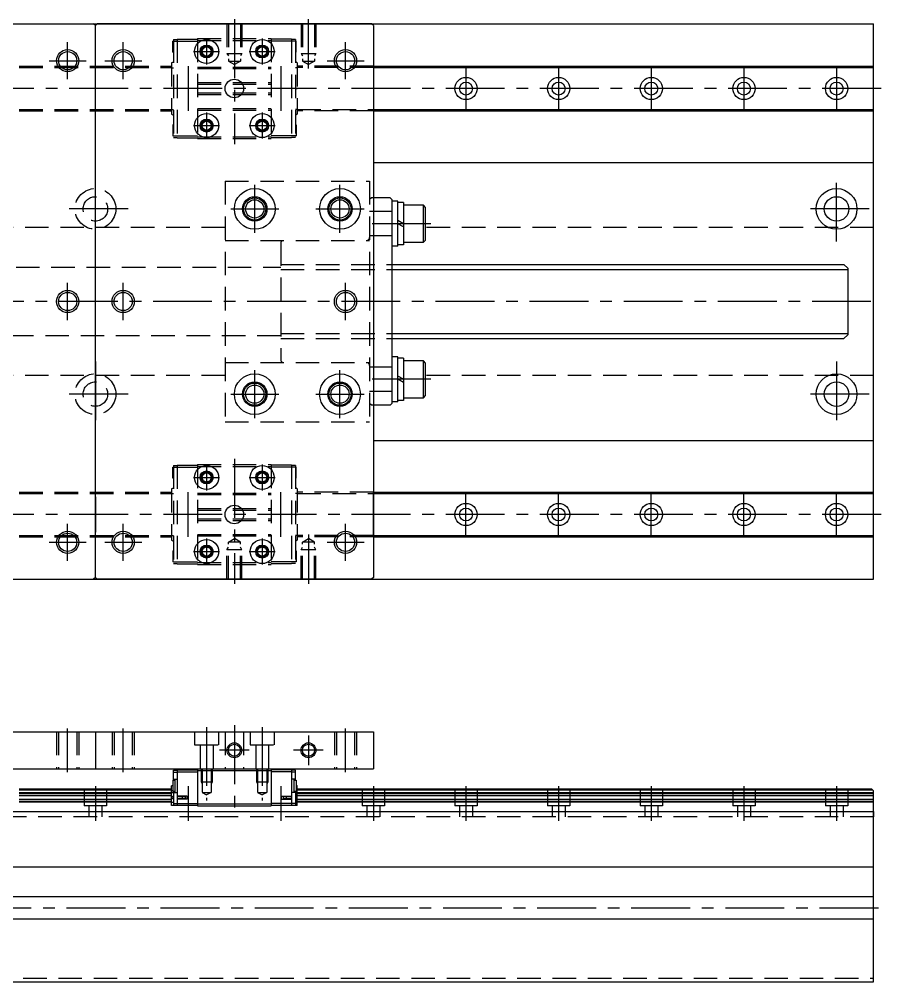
# Model space of a CAD drawing. Extents: x -2 to 777, y -8 to 277.
# Drawn here: x 543.3 to 776.6, y 17.5 to 277.3 of the extents above; entities that cross this region are included whole.
import ezdxf

# ---------------------------------------------------------------- set-up
doc = ezdxf.new("R2010")
doc.units = 0
doc.header["$LTSCALE"] = 0.5
doc.linetypes.add('CENTER', pattern=[50.8, 31.75, -6.35, 6.35, -6.35])
doc.linetypes.add('DASHED', pattern=[19.05, 12.7, -6.35])
for name, color, linetype in [('MSM_CENTER', 1, 'CENTER'), ('MSM_CONTINUOUS', 7, 'CONTINUOUS'), ('MSM_DASHED', 4, 'DASHED'), ('MSM_NARROW', 5, 'CONTINUOUS')]:
    doc.layers.add(name, color=color, linetype=linetype)

msp = doc.modelspace()

# ---------------------------------------------------------------- linework, layer by layer
at = {"layer": 'MSM_CENTER'}
for p, q in [((601.36, 277.34), (601.36, 243.64)), ((621.36, 264.01), (621.36, 277.34)), ((556.36, 261.14), (556.36, 271.14)), ((571.36, 261.14), (571.36, 271.14)), ((593.86, 272.14), (593.86, 265.14)), ((608.86, 272.14), (608.86, 265.14)), ((631.36, 261.14), (631.36, 271.14)), ((590.36, 268.64), (597.36, 268.64)), ((605.36, 268.64), (612.36, 268.64)), ((551.36, 266.14), (561.36, 266.14)), ((566.36, 266.14), (576.36, 266.14)), ((626.36, 266.14), (636.36, 266.14)), ((563.86, 253.84), (563.86, 263.44)), ((588.86, 264.64), (588.86, 252.64)), ((613.86, 264.64), (613.86, 252.64)), ((638.86, 264.64), (638.86, 252.64)), ((663.86, 264.64), (663.86, 252.64)), ((688.86, 264.64), (688.86, 252.64)), ((713.86, 264.64), (713.86, 252.64)), ((738.86, 264.64), (738.86, 252.64)), ((763.86, 264.64), (763.86, 252.64)), ((775.88, 258.64), (349.83, 258.64)), ((593.86, 252.14), (593.86, 245.14)), ((608.86, 252.14), (608.86, 245.14)), ((590.36, 248.64), (597.36, 248.64)), ((605.36, 248.64), (612.36, 248.64)), ((563.86, 217.34), (563.86, 234.94)), ((763.86, 217.34), (763.86, 234.94)), ((606.86, 219.64), (606.86, 232.64)), ((629.86, 219.64), (629.86, 232.64)), ((572.66, 226.14), (555.06, 226.14)), ((600.36, 226.14), (613.36, 226.14)), ((623.36, 226.14), (636.36, 226.14)), ((772.66, 226.14), (755.06, 226.14)), ((654.38, 222.14), (635.86, 222.14)), ((556.36, 196.14), (556.36, 206.14)), ((571.36, 196.14), (571.36, 206.14)), ((631.36, 196.14), (631.36, 206.14)), ((773.11, 201.14), (342.36, 201.14)), ((563.86, 184.94), (563.86, 167.34)), ((763.86, 184.94), (763.86, 167.34)), ((606.86, 169.64), (606.86, 182.64)), ((629.86, 169.64), (629.86, 182.64)), ((654.38, 180.14), (635.86, 180.14)), ((572.66, 176.14), (555.06, 176.14)), ((600.36, 176.14), (613.36, 176.14)), ((623.36, 176.14), (636.36, 176.14)), ((772.66, 176.14), (755.06, 176.14)), ((601.36, 158.64), (601.36, 124.93)), ((593.86, 157.14), (593.86, 150.14)), ((608.86, 157.14), (608.86, 150.14)), ((590.36, 153.64), (597.36, 153.64)), ((605.36, 153.64), (612.36, 153.64)), ((563.86, 148.44), (563.86, 138.84)), ((588.86, 137.64), (588.86, 149.64)), ((613.86, 137.64), (613.86, 149.64)), ((638.86, 137.64), (638.86, 149.64)), ((663.86, 137.64), (663.86, 149.64)), ((688.86, 137.64), (688.86, 149.64)), ((713.86, 137.64), (713.86, 149.64)), ((738.86, 137.64), (738.86, 149.64)), ((763.86, 137.64), (763.86, 149.64)), ((775.88, 143.64), (349.83, 143.64)), ((556.36, 131.14), (556.36, 141.14)), ((571.36, 131.14), (571.36, 141.14)), ((631.36, 131.14), (631.36, 141.14)), ((621.36, 138.27), (621.36, 124.93)), ((551.36, 136.14), (561.36, 136.14)), ((566.36, 136.14), (576.36, 136.14)), ((593.86, 137.14), (593.86, 130.14)), ((608.86, 137.14), (608.86, 130.14)), ((626.36, 136.14), (636.36, 136.14)), ((590.36, 133.64), (597.36, 133.64)), ((605.36, 133.64), (612.36, 133.64)), ((556.36, 74.12), (556.36, 85.88)), ((571.36, 74.12), (571.36, 85.88)), ((593.86, 86.23), (593.86, 66.42)), ((601.36, 86.75), (601.36, 63.5)), ((608.86, 86.23), (608.86, 66.42)), ((631.36, 74.12), (631.36, 85.88)), ((621.36, 84), (621.36, 76)), ((605.36, 80), (597.36, 80)), ((625.36, 80), (617.36, 80)), ((563.86, 70.32), (563.86, 60.98)), ((588.86, 70.32), (588.86, 60.98)), ((613.86, 70.32), (613.86, 60.98)), ((638.86, 70.32), (638.86, 60.98)), ((663.86, 70.32), (663.86, 60.98)), ((688.86, 70.32), (688.86, 60.98)), ((713.86, 70.32), (713.86, 60.98)), ((738.86, 70.32), (738.86, 60.98)), ((763.86, 70.32), (763.86, 60.98)), ((352.87, 37.5), (776.59, 37.5))]:
    msp.add_line(p, q, dxfattribs=at)
at = {"layer": 'MSM_CONTINUOUS'}
for p, q in [((343.86, 276.14), (773.86, 276.14)), ((489.36, 276.14), (563.36, 276.14)), ((563.86, 275.64), (563.36, 276.14)), ((563.86, 275.64), (564.36, 276.14)), ((563.86, 126.64), (563.86, 275.64)), ((638.36, 276.14), (564.36, 276.14)), ((638.86, 275.64), (638.36, 276.14)), ((638.86, 275.64), (638.86, 126.64)), ((773.86, 126.14), (773.86, 276.14)), ((638.86, 264.64), (773.86, 264.64)), ((638.86, 264.34), (773.86, 264.34)), ((638.86, 252.94), (773.86, 252.94)), ((638.86, 252.64), (773.86, 252.64)), ((638.86, 238.64), (773.86, 238.64)), ((643.36, 229.14), (638.86, 229.14)), ((643.36, 229.14), (643.86, 228.64)), ((643.86, 228.64), (643.86, 173.64)), ((645.46, 228.24), (643.86, 228.24)), ((645.46, 216.04), (645.46, 228.24)), ((646.96, 227.84), (645.46, 227.84)), ((646.96, 227.84), (646.96, 216.44)), ((652.36, 227.14), (646.96, 227.14)), ((652.96, 226.54), (652.36, 227.14)), ((652.36, 217.14), (652.36, 227.14)), ((652.96, 217.74), (652.96, 226.54)), ((646.96, 222.14), (645.46, 223)), ((646.96, 221.27), (645.46, 222.14)), ((645.46, 216.04), (643.86, 216.04)), ((646.96, 216.44), (645.46, 216.44)), ((646.96, 217.14), (652.36, 217.14)), ((652.36, 217.14), (652.96, 217.74)), ((643.86, 211.14), (765.86, 211.14)), ((765.86, 211.14), (766.86, 210.14)), ((766.86, 210.14), (766.86, 192.14)), ((643.86, 191.14), (765.86, 191.14)), ((766.86, 192.14), (765.86, 191.14)), ((645.46, 186.24), (643.86, 186.24)), ((645.46, 174.04), (645.46, 186.24)), ((646.96, 185.84), (645.46, 185.84)), ((646.96, 185.84), (646.96, 174.44)), ((652.36, 185.14), (646.96, 185.14)), ((652.96, 184.54), (652.36, 185.14)), ((652.36, 175.14), (652.36, 185.14)), ((652.96, 175.74), (652.96, 184.54)), ((646.96, 180.14), (645.46, 181)), ((646.96, 179.27), (645.46, 180.14)), ((646.96, 174.44), (645.46, 174.44)), ((646.96, 175.14), (652.36, 175.14)), ((652.36, 175.14), (652.96, 175.74)), ((643.36, 173.14), (638.86, 173.14)), ((643.36, 173.14), (643.86, 173.64)), ((645.46, 174.04), (643.86, 174.04)), ((638.86, 163.64), (773.86, 163.64)), ((638.86, 149.64), (773.86, 149.64)), ((638.86, 149.34), (773.86, 149.34)), ((638.86, 137.94), (773.86, 137.94)), ((638.86, 137.64), (773.86, 137.64)), ((343.86, 126.14), (773.86, 126.14)), ((489.36, 126.14), (563.36, 126.14)), ((563.86, 126.64), (563.36, 126.14)), ((563.86, 126.64), (564.36, 126.14)), ((638.36, 126.14), (564.36, 126.14)), ((638.86, 126.64), (638.36, 126.14)), ((488.86, 85), (638.86, 85)), ((563.86, 85), (563.86, 75)), ((638.86, 85), (638.86, 75)), ((488.86, 75), (638.86, 75)), ((584.91, 71.9), (584.91, 74.6)), ((584.91, 74.6), (585.91, 74.6)), ((584.91, 74.1), (585.91, 74.1)), ((585.91, 74.7), (585.91, 65.1)), ((585.91, 74.7), (591.41, 74.7)), ((585.91, 74.2), (591.41, 74.2)), ((591.41, 75), (591.41, 65)), ((591.41, 74.5), (611.31, 74.5)), ((611.31, 75), (611.31, 65)), ((616.81, 74.7), (611.31, 74.7)), ((616.81, 74.2), (611.31, 74.2)), ((616.81, 74.7), (616.81, 65.1)), ((617.81, 74.6), (616.81, 74.6)), ((617.81, 74.1), (616.81, 74.1)), ((617.81, 71.9), (617.81, 74.6)), ((584.41, 70.43), (584.71, 70.61)), ((584.41, 65.1), (584.41, 70.43)), ((584.71, 71.9), (585.31, 71.9)), ((584.71, 71.9), (584.71, 68.9)), ((584.91, 72.2), (585.91, 72.2)), ((585.31, 72.2), (585.31, 68.6)), ((617.81, 72.2), (616.81, 72.2)), ((617.41, 72.2), (617.41, 68.6)), ((617.41, 71.9), (618.01, 71.9)), ((618.01, 71.9), (618.01, 68.9)), ((618.31, 70.43), (618.01, 70.61)), ((618.31, 65.1), (618.31, 70.43)), ((584.41, 69.5), (543.31, 69.5)), ((584.41, 69.2), (543.31, 69.2)), ((584.41, 68.46), (543.31, 68.46)), ((584.41, 68.25), (543.31, 68.25)), ((584.41, 67.7), (543.31, 67.7)), ((584.41, 69.13), (584.71, 69.13)), ((584.91, 68.51), (584.41, 68.51)), ((584.91, 67.38), (584.41, 67.64)), ((585.31, 68.9), (584.71, 68.9)), ((584.91, 68.9), (584.91, 65.1)), ((584.91, 68.6), (585.91, 68.6)), ((588.61, 67.6), (585.91, 67.6)), ((586.71, 67.55), (586.71, 67.6)), ((587.17, 67.55), (587.17, 67.6)), ((588.61, 66.8), (588.61, 67.6)), ((614.11, 67.6), (616.81, 67.6)), ((614.11, 66.8), (614.11, 67.6)), ((615.55, 67.55), (615.55, 67.6)), ((616.01, 67.55), (616.01, 67.6)), ((617.81, 68.6), (616.81, 68.6)), ((618.01, 68.9), (617.41, 68.9)), ((617.81, 68.9), (617.81, 65.1)), ((617.81, 68.51), (618.31, 68.51)), ((617.81, 67.38), (618.31, 67.64)), ((618.31, 69.13), (618.01, 69.13)), ((773.36, 69.5), (618.31, 69.5)), ((773.66, 69.2), (618.31, 69.2)), ((773.86, 68.46), (618.31, 68.46)), ((773.86, 68.25), (618.31, 68.25)), ((773.86, 67.7), (618.31, 67.7)), ((773.36, 69.5), (773.86, 69)), ((773.86, 17.5), (773.86, 69)), ((584.41, 66.7), (543.31, 66.7)), ((584.41, 66.15), (543.31, 66.15)), ((584.41, 65.94), (543.31, 65.94)), ((584.91, 67.29), (584.41, 67.55)), ((584.91, 67.11), (584.41, 66.85)), ((584.91, 67.02), (584.41, 66.76)), ((584.91, 65.89), (584.41, 65.89)), ((591.41, 65.1), (584.41, 65.1)), ((584.91, 67.11), (584.91, 67.11)), ((584.91, 65.6), (591.41, 65.6)), ((588.61, 66.8), (585.91, 66.8)), ((586.26, 67.55), (588.11, 67.55)), ((588.11, 66.85), (586.26, 66.85)), ((586.71, 66.8), (586.71, 66.85)), ((587.17, 66.8), (587.17, 66.85)), ((587.31, 67.55), (587.31, 66.85)), ((588.11, 67.55), (588.11, 66.85)), ((591.41, 65.5), (611.31, 65.5)), ((591.41, 65), (611.31, 65)), ((617.81, 65.6), (611.31, 65.6)), ((618.31, 65.1), (611.31, 65.1)), ((614.11, 66.8), (616.81, 66.8)), ((614.61, 66.85), (614.61, 67.55)), ((614.61, 67.55), (616.46, 67.55)), ((616.46, 66.85), (614.61, 66.85)), ((615.41, 66.85), (615.41, 67.55)), ((615.55, 66.8), (615.55, 66.85)), ((616.01, 66.8), (616.01, 66.85)), ((617.81, 67.29), (618.31, 67.55)), ((617.81, 67.11), (617.81, 67.11)), ((617.81, 67.11), (618.31, 66.85)), ((617.81, 67.02), (618.31, 66.76)), ((617.81, 65.89), (618.31, 65.89)), ((773.86, 66.7), (618.31, 66.7)), ((773.86, 66.15), (618.31, 66.15)), ((773.86, 65.94), (618.31, 65.94)), ((353.86, 63.5), (773.86, 63.5)), ((353.86, 48.5), (773.86, 48.5)), ((353.86, 40.5), (773.86, 40.5)), ((353.86, 34.5), (773.86, 34.5)), ((353.86, 17.5), (773.86, 17.5))]:
    msp.add_line(p, q, dxfattribs=at)
for centre, radius in [((593.86, 268.64), 3.25), ((593.86, 268.64), 1.75), ((608.86, 268.64), 3.25), ((608.86, 268.64), 1.75), ((556.36, 266.14), 2.46), ((571.36, 266.14), 2.46), ((593.86, 268.64), 1.23), ((608.86, 268.64), 1.23), ((631.36, 266.14), 2.46), ((601.36, 258.64), 2.5), ((663.86, 258.64), 3), ((663.86, 258.64), 1.75), ((688.86, 258.64), 3), ((688.86, 258.64), 1.75), ((713.86, 258.64), 3), ((713.86, 258.64), 1.75), ((738.86, 258.64), 3), ((738.86, 258.64), 1.75), ((763.86, 258.64), 3), ((763.86, 258.64), 1.75), ((593.86, 248.64), 3.25), ((593.86, 248.64), 1.75), ((593.86, 248.64), 1.23), ((608.86, 248.64), 3.25), ((608.86, 248.64), 1.75), ((608.86, 248.64), 1.23), ((606.86, 226.14), 5.5), ((629.86, 226.14), 5.5), ((763.86, 226.14), 5.5), ((606.86, 226.14), 3.3), ((629.86, 226.14), 3.3), ((763.86, 226.14), 3.3), ((606.86, 226.14), 2.46), ((629.86, 226.14), 2.46), ((556.36, 201.14), 2.46), ((571.36, 201.14), 2.46), ((631.36, 201.14), 2.46), ((606.86, 176.14), 5.5), ((606.86, 176.14), 3.3), ((629.86, 176.14), 5.5), ((629.86, 176.14), 3.3), ((763.86, 176.14), 5.5), ((763.86, 176.14), 3.3), ((606.86, 176.14), 2.46), ((629.86, 176.14), 2.46), ((593.86, 153.64), 3.25), ((608.86, 153.64), 3.25), ((593.86, 153.64), 1.75), ((593.86, 153.64), 1.23), ((608.86, 153.64), 1.75), ((608.86, 153.64), 1.23), ((601.36, 143.64), 2.5), ((663.86, 143.64), 3), ((688.86, 143.64), 3), ((713.86, 143.64), 3), ((738.86, 143.64), 3), ((763.86, 143.64), 3), ((663.86, 143.64), 1.75), ((688.86, 143.64), 1.75), ((713.86, 143.64), 1.75), ((738.86, 143.64), 1.75), ((763.86, 143.64), 1.75), ((556.36, 136.14), 2.46), ((571.36, 136.14), 2.46), ((631.36, 136.14), 2.46), ((593.86, 133.64), 3.25), ((593.86, 133.64), 1.75), ((608.86, 133.64), 3.25), ((608.86, 133.64), 1.75), ((593.86, 133.64), 1.23), ((608.86, 133.64), 1.23), ((601.36, 80), 1.62), ((621.36, 80), 1.62)]:
    msp.add_circle(centre, radius, dxfattribs=at)
for centre, start, end in [((586.26, 67.2), 90, 270), ((616.46, 67.2), 270, 90)]:
    msp.add_arc(centre, 0.35, start, end, dxfattribs=at)
at = {"layer": 'MSM_DASHED'}
for p, q in [((599.36, 276.14), (599.36, 268.14)), ((599.74, 276.14), (599.74, 266.07)), ((602.98, 276.14), (602.98, 266.07)), ((603.36, 276.14), (603.36, 268.14)), ((619.36, 276.14), (619.36, 268.14)), ((619.74, 276.14), (619.74, 266.07)), ((622.98, 276.14), (622.98, 266.07)), ((623.36, 276.14), (623.36, 268.14)), ((584.91, 271.44), (584.71, 271.44)), ((584.71, 268.44), (584.71, 271.44)), ((584.91, 271.89), (585.91, 271.89)), ((584.91, 271.89), (584.91, 245.39)), ((584.91, 271.39), (585.91, 271.39)), ((585.91, 271.94), (591.41, 271.94)), ((585.91, 271.94), (585.91, 245.34)), ((585.91, 271.44), (591.41, 271.44)), ((591.41, 272.14), (611.31, 272.14)), ((591.41, 272.14), (591.41, 245.14)), ((591.41, 271.64), (611.31, 271.64)), ((611.31, 272.14), (611.31, 245.14)), ((616.81, 271.94), (611.31, 271.94)), ((616.81, 271.44), (611.31, 271.44)), ((616.81, 271.94), (616.81, 245.34)), ((617.81, 271.89), (616.81, 271.89)), ((617.81, 271.39), (616.81, 271.39)), ((617.81, 271.89), (617.81, 245.39)), ((618.01, 271.44), (617.81, 271.44)), ((618.01, 268.44), (618.01, 271.44)), ((584.71, 268.44), (584.91, 268.44)), ((599.36, 268.14), (603.36, 268.14)), ((599.36, 268.14), (599.74, 267.48)), ((603.36, 268.14), (602.98, 267.48)), ((617.81, 268.44), (618.01, 268.44)), ((619.36, 268.14), (623.36, 268.14)), ((619.36, 268.14), (619.74, 267.48)), ((623.36, 268.14), (622.98, 267.48)), ((584.41, 265.57), (584.91, 265.87)), ((584.41, 265.57), (584.41, 251.71)), ((599.74, 266.07), (602.98, 266.07)), ((599.74, 266.07), (601.36, 265.14)), ((602.98, 266.07), (601.36, 265.14)), ((618.31, 265.57), (617.81, 265.87)), ((618.31, 265.57), (618.31, 251.71)), ((619.74, 266.07), (622.98, 266.07)), ((619.74, 266.07), (621.36, 265.14)), ((622.98, 266.07), (621.36, 265.14)), ((543.31, 264.64), (584.41, 264.64)), ((543.31, 264.34), (584.41, 264.34)), ((584.41, 264.27), (584.91, 264.27)), ((591.41, 264.44), (611.31, 264.44)), ((591.41, 264.04), (611.31, 264.04)), ((618.31, 264.27), (617.81, 264.27)), ((638.86, 264.64), (618.31, 264.64)), ((638.86, 264.34), (618.31, 264.34)), ((591.41, 260.24), (611.31, 260.24)), ((584.91, 258.64), (584.41, 258.64)), ((591.41, 259.84), (611.31, 259.84)), ((591.41, 257.44), (611.31, 257.44)), ((617.81, 258.64), (618.31, 258.64)), ((591.41, 257.04), (611.31, 257.04)), ((543.31, 252.94), (584.41, 252.94)), ((543.31, 252.64), (584.41, 252.64)), ((584.41, 253.01), (584.91, 253.01)), ((591.41, 253.24), (611.31, 253.24)), ((591.41, 252.84), (611.31, 252.84)), ((618.31, 253.01), (617.81, 253.01)), ((618.31, 252.94), (638.86, 252.94)), ((638.86, 252.64), (618.31, 252.64)), ((584.41, 251.71), (584.91, 251.41)), ((618.31, 251.71), (617.81, 251.41)), ((584.91, 248.84), (584.71, 248.84)), ((584.71, 248.84), (584.71, 245.84)), ((618.01, 248.84), (617.81, 248.84)), ((618.01, 248.84), (618.01, 245.84)), ((584.71, 245.84), (584.91, 245.84)), ((584.91, 245.89), (585.91, 245.89)), ((584.91, 245.39), (585.91, 245.39)), ((585.91, 245.84), (591.41, 245.84)), ((585.91, 245.34), (591.41, 245.34)), ((591.41, 245.64), (611.31, 245.64)), ((591.41, 245.14), (611.31, 245.14)), ((616.81, 245.84), (611.31, 245.84)), ((616.81, 245.34), (611.31, 245.34)), ((617.81, 245.89), (616.81, 245.89)), ((617.81, 245.39), (616.81, 245.39)), ((617.81, 245.84), (618.01, 245.84)), ((598.86, 233.64), (598.86, 168.64)), ((598.86, 233.64), (637.86, 233.64)), ((637.86, 233.64), (637.86, 168.64)), ((638.36, 229.14), (637.86, 228.64)), ((638.86, 229.14), (638.36, 229.14)), ((643.86, 225.44), (637.86, 225.44)), ((598.86, 221.14), (528.86, 221.14)), ((773.86, 221.14), (652.96, 221.14)), ((643.86, 218.84), (637.86, 218.84)), ((598.86, 217.64), (637.86, 217.64)), ((614.36, 217.64), (613.86, 217.14)), ((613.86, 217.14), (613.86, 185.14)), ((613.86, 211.14), (643.86, 211.14)), ((513.86, 210.39), (613.86, 210.39)), ((613.86, 209.78), (643.86, 209.78)), ((613.86, 192.49), (643.86, 192.49)), ((613.86, 191.89), (513.86, 191.89)), ((613.86, 191.14), (643.86, 191.14)), ((598.86, 184.64), (637.86, 184.64)), ((613.86, 185.14), (614.36, 184.64)), ((643.86, 183.44), (637.86, 183.44)), ((598.86, 181.14), (528.86, 181.14)), ((773.86, 181.14), (652.96, 181.14)), ((643.86, 176.84), (637.86, 176.84)), ((638.36, 173.14), (637.86, 173.64)), ((638.86, 173.14), (638.36, 173.14)), ((598.86, 168.64), (637.86, 168.64)), ((584.71, 156.44), (584.91, 156.44)), ((584.71, 153.44), (584.71, 156.44)), ((584.91, 156.89), (584.91, 130.39)), ((584.91, 156.89), (585.91, 156.89)), ((584.91, 156.39), (585.91, 156.39)), ((585.91, 156.94), (585.91, 130.34)), ((585.91, 156.94), (591.41, 156.94)), ((585.91, 156.44), (591.41, 156.44)), ((591.41, 157.14), (611.31, 157.14)), ((591.41, 157.14), (591.41, 130.14)), ((591.41, 156.64), (611.31, 156.64)), ((611.31, 157.14), (611.31, 130.14)), ((616.81, 156.94), (611.31, 156.94)), ((616.81, 156.44), (611.31, 156.44)), ((616.81, 156.94), (616.81, 130.34)), ((617.81, 156.89), (616.81, 156.89)), ((617.81, 156.39), (616.81, 156.39)), ((617.81, 156.89), (617.81, 130.39)), ((617.81, 156.44), (618.01, 156.44)), ((618.01, 153.44), (618.01, 156.44)), ((584.91, 153.44), (584.71, 153.44)), ((618.01, 153.44), (617.81, 153.44)), ((584.41, 150.57), (584.91, 150.87)), ((618.31, 150.57), (617.81, 150.87)), ((543.31, 149.64), (584.41, 149.64)), ((543.31, 149.34), (584.41, 149.34)), ((584.41, 150.57), (584.41, 136.71)), ((584.41, 149.27), (584.91, 149.27)), ((591.41, 149.44), (611.31, 149.44)), ((591.41, 149.04), (611.31, 149.04)), ((618.31, 149.27), (617.81, 149.27)), ((618.31, 150.57), (618.31, 136.71)), ((638.86, 149.64), (618.31, 149.64)), ((618.31, 149.34), (638.86, 149.34)), ((584.91, 143.64), (584.41, 143.64)), ((591.41, 145.24), (611.31, 145.24)), ((591.41, 144.84), (611.31, 144.84)), ((617.81, 143.64), (618.31, 143.64)), ((591.41, 142.44), (611.31, 142.44)), ((591.41, 142.04), (611.31, 142.04)), ((543.31, 137.94), (584.41, 137.94)), ((584.41, 138.01), (584.91, 138.01)), ((591.41, 138.24), (611.31, 138.24)), ((591.41, 137.84), (611.31, 137.84)), ((618.31, 138.01), (617.81, 138.01)), ((638.86, 137.94), (618.31, 137.94)), ((543.31, 137.64), (584.41, 137.64)), ((584.41, 136.71), (584.91, 136.41)), ((599.74, 136.2), (601.36, 137.14)), ((602.98, 136.2), (599.74, 136.2)), ((599.74, 126.14), (599.74, 136.2)), ((602.98, 136.2), (601.36, 137.14)), ((602.98, 126.14), (602.98, 136.2)), ((618.31, 136.71), (617.81, 136.41)), ((638.86, 137.64), (618.31, 137.64)), ((619.74, 136.2), (621.36, 137.14)), ((622.98, 136.2), (619.74, 136.2)), ((619.74, 126.14), (619.74, 136.2)), ((622.98, 136.2), (621.36, 137.14)), ((622.98, 126.14), (622.98, 136.2)), ((584.71, 133.84), (584.91, 133.84)), ((584.71, 133.84), (584.71, 130.84)), ((599.36, 134.14), (599.74, 134.79)), ((603.36, 134.14), (599.36, 134.14)), ((599.36, 126.14), (599.36, 134.14)), ((603.36, 134.14), (602.98, 134.79)), ((603.36, 126.14), (603.36, 134.14)), ((617.81, 133.84), (618.01, 133.84)), ((618.01, 133.84), (618.01, 130.84)), ((619.36, 134.14), (619.74, 134.79)), ((623.36, 134.14), (619.36, 134.14)), ((619.36, 126.14), (619.36, 134.14)), ((623.36, 134.14), (622.98, 134.79)), ((623.36, 126.14), (623.36, 134.14)), ((584.91, 130.84), (584.71, 130.84)), ((584.91, 130.89), (585.91, 130.89)), ((584.91, 130.39), (585.91, 130.39)), ((585.91, 130.84), (591.41, 130.84)), ((585.91, 130.34), (591.41, 130.34)), ((591.41, 130.64), (611.31, 130.64)), ((591.41, 130.14), (611.31, 130.14)), ((616.81, 130.84), (611.31, 130.84)), ((616.81, 130.34), (611.31, 130.34)), ((617.81, 130.89), (616.81, 130.89)), ((617.81, 130.39), (616.81, 130.39)), ((618.01, 130.84), (617.81, 130.84)), ((553.36, 85), (553.36, 75)), ((553.9, 85), (553.9, 75)), ((558.82, 85), (558.82, 75)), ((559.36, 85), (559.36, 75)), ((568.36, 85), (568.36, 75)), ((568.9, 85), (568.9, 75)), ((573.82, 85), (573.82, 75)), ((574.36, 85), (574.36, 75)), ((590.61, 85), (590.61, 81.5)), ((597.11, 85), (597.11, 81.5)), ((598.86, 85), (598.86, 75)), ((603.86, 85), (603.86, 75)), ((605.61, 85), (605.61, 81.5)), ((612.11, 85), (612.11, 81.5)), ((628.36, 85), (628.36, 75)), ((628.9, 85), (628.9, 75)), ((633.82, 85), (633.82, 75)), ((634.36, 85), (634.36, 75)), ((590.61, 81.5), (597.11, 81.5)), ((592.11, 81.5), (592.11, 75)), ((595.61, 81.5), (595.61, 75)), ((605.61, 81.5), (612.11, 81.5)), ((607.11, 81.5), (607.11, 75)), ((610.61, 81.5), (610.61, 75)), ((592.36, 75), (592.36, 71.5)), ((592.63, 75), (592.63, 68.63)), ((595.09, 75), (595.09, 68.63)), ((595.36, 75), (595.36, 71.5)), ((607.36, 75), (607.36, 71.5)), ((607.63, 75), (607.63, 68.63)), ((610.09, 75), (610.09, 68.63)), ((610.36, 75), (610.36, 71.5)), ((592.36, 71.5), (592.63, 71.03)), ((592.36, 71.5), (595.36, 71.5)), ((595.36, 71.5), (595.09, 71.03)), ((607.36, 71.5), (607.63, 71.03)), ((607.36, 71.5), (610.36, 71.5)), ((610.36, 71.5), (610.09, 71.03)), ((560.86, 69.5), (560.86, 65)), ((566.86, 69.5), (566.86, 65)), ((592.63, 68.63), (595.09, 68.63)), ((592.63, 68.63), (593.86, 67.92)), ((595.09, 68.63), (593.86, 67.92)), ((607.63, 68.63), (610.09, 68.63)), ((607.63, 68.63), (608.86, 67.92)), ((610.09, 68.63), (608.86, 67.92)), ((635.86, 69.5), (635.86, 65)), ((641.86, 69.5), (641.86, 65)), ((660.86, 69.5), (660.86, 65)), ((666.86, 69.5), (666.86, 65)), ((685.86, 69.5), (685.86, 65)), ((691.86, 69.5), (691.86, 65)), ((710.86, 69.5), (710.86, 65)), ((716.86, 69.5), (716.86, 65)), ((735.86, 69.5), (735.86, 65)), ((741.86, 69.5), (741.86, 65)), ((760.86, 69.5), (760.86, 65)), ((766.86, 69.5), (766.86, 65)), ((566.86, 65), (560.86, 65)), ((562.11, 65), (562.11, 62)), ((565.61, 65), (565.61, 62)), ((641.86, 65), (635.86, 65)), ((637.11, 65), (637.11, 62)), ((640.61, 65), (640.61, 62)), ((666.86, 65), (660.86, 65)), ((662.11, 65), (662.11, 62)), ((665.61, 65), (665.61, 62)), ((691.86, 65), (685.86, 65)), ((687.11, 65), (687.11, 62)), ((690.61, 65), (690.61, 62)), ((716.86, 65), (710.86, 65)), ((712.11, 65), (712.11, 62)), ((715.61, 65), (715.61, 62)), ((741.86, 65), (735.86, 65)), ((737.11, 65), (737.11, 62)), ((740.61, 65), (740.61, 62)), ((766.86, 65), (760.86, 65)), ((762.11, 65), (762.11, 62)), ((765.61, 65), (765.61, 62)), ((773.86, 63.5), (773.86, 62)), ((773.86, 62), (353.86, 62)), ((353.86, 18.5), (773.86, 18.5))]:
    msp.add_line(p, q, dxfattribs=at)
for centre, radius in [((563.86, 226.14), 5.5), ((563.86, 226.14), 3.3), ((563.86, 176.14), 5.5), ((563.86, 176.14), 3.3)]:
    msp.add_circle(centre, radius, dxfattribs=at)
for centre, start, end in [((637.06, 218.44), 270, 0), ((637.06, 183.84), 0, 90)]:
    msp.add_arc(centre, 0.8, start, end, dxfattribs=at)
at = {"layer": 'MSM_NARROW'}
for p, q in [((643.86, 209.78), (766.86, 209.78)), ((643.86, 192.49), (766.86, 192.49))]:
    msp.add_line(p, q, dxfattribs=at)
for centre, radius in [((556.36, 266.14), 3), ((571.36, 266.14), 3), ((593.86, 268.64), 1.5), ((608.86, 268.64), 1.5), ((631.36, 266.14), 3), ((593.86, 248.64), 1.5), ((608.86, 248.64), 1.5), ((606.86, 226.14), 3), ((629.86, 226.14), 3), ((556.36, 201.14), 3), ((571.36, 201.14), 3), ((631.36, 201.14), 3), ((606.86, 176.14), 3), ((629.86, 176.14), 3), ((593.86, 153.64), 1.5), ((608.86, 153.64), 1.5), ((556.36, 136.14), 3), ((571.36, 136.14), 3), ((631.36, 136.14), 3), ((593.86, 133.64), 1.5), ((608.86, 133.64), 1.5), ((601.36, 80), 2), ((621.36, 80), 2)]:
    msp.add_circle(centre, radius, dxfattribs=at)

doc.saveas('drawing.dxf')
